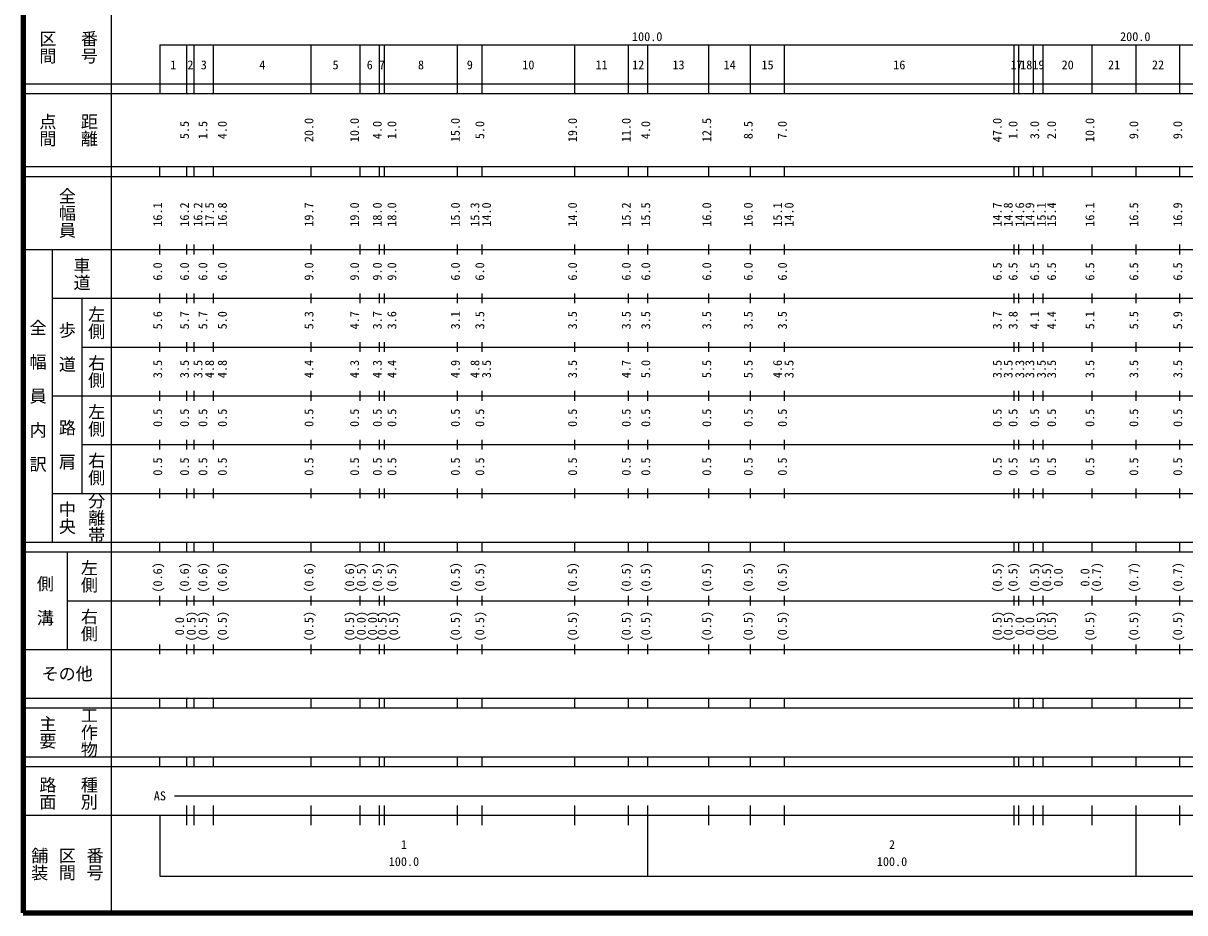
# Model space of a CAD drawing. Units: millimetres on the paper, enlarged 1000 times. Extents: x 40000 to 680000, y 20000 to 380000.
# Drawn here: x 40000 to 277984, y 20000 to 202409 of the extents above; entities that cross this region are included whole.
import ezdxf
from ezdxf.enums import TextEntityAlignment as Align

# ---------------------------------------------------------------- set-up
doc = ezdxf.new("R2010")
doc.units = ezdxf.units.MM
doc.header["$LTSCALE"] = 1000
doc.layers.add('M-TTL', color=2, linetype='Continuous', lineweight=140)
doc.layers.add('M-TTL-BAND', color=7, linetype='Continuous', lineweight=25)
doc.styles.add('@ＭＳ ゴシック', font='')
doc.styles.add('ＭＳ ゴシック', font='')
doc.styles.get('@ＭＳ ゴシック').set_extended_font_data('@MS Gothic')
doc.styles.get('ＭＳ ゴシック').set_extended_font_data('MS Gothic')

msp = doc.modelspace()

# ---------------------------------------------------------------- linework, layer by layer
at = {"layer": 'M-TTL'}
for p, q in [((40000, 380000), (40000, 20000)), ((40000, 20000), (680000, 20000))]:
    msp.add_line(p, q, dxfattribs=at)
at = {"layer": 'M-TTL-BAND'}
for p, q in [((58000, 370000), (58000, 20000)), ((68000, 198000), (579000, 198000)), ((68000, 198000), (68000, 188000)), ((73500, 188000), (73500, 198000)), ((75000, 188000), (75000, 198000)), ((79000, 188000), (79000, 198000)), ((99000, 188000), (99000, 198000)), ((109000, 188000), (109000, 198000)), ((113000, 188000), (113000, 198000)), ((114000, 188000), (114000, 198000)), ((129000, 188000), (129000, 198000)), ((134000, 188000), (134000, 198000)), ((153000, 188000), (153000, 198000)), ((164000, 188000), (164000, 198000)), ((168000, 188000), (168000, 198000)), ((180500, 188000), (180500, 198000)), ((189000, 188000), (189000, 198000)), ((196000, 188000), (196000, 198000)), ((243000, 188000), (243000, 198000)), ((244000, 188000), (244000, 198000)), ((247000, 188000), (247000, 198000)), ((249000, 188000), (249000, 198000)), ((259000, 188000), (259000, 198000)), ((268000, 188000), (268000, 198000)), ((277000, 188000), (277000, 198000)), ((40000, 190000), (579000, 190000)), ((40000, 188000), (579000, 188000)), ((40000, 173000), (579000, 173000)), ((68000, 171000), (68000, 173000)), ((73500, 171000), (73500, 173000)), ((75000, 171000), (75000, 173000)), ((79000, 171000), (79000, 173000)), ((99000, 171000), (99000, 173000)), ((109000, 171000), (109000, 173000)), ((113000, 171000), (113000, 173000)), ((114000, 171000), (114000, 173000)), ((129000, 171000), (129000, 173000)), ((134000, 171000), (134000, 173000)), ((153000, 171000), (153000, 173000)), ((164000, 171000), (164000, 173000)), ((168000, 171000), (168000, 173000)), ((180500, 171000), (180500, 173000)), ((189000, 171000), (189000, 173000)), ((196000, 171000), (196000, 173000)), ((243000, 171000), (243000, 173000)), ((244000, 171000), (244000, 173000)), ((247000, 171000), (247000, 173000)), ((249000, 171000), (249000, 173000)), ((259000, 171000), (259000, 173000)), ((268000, 171000), (268000, 173000)), ((277000, 171000), (277000, 173000)), ((40000, 171000), (579000, 171000)), ((40000, 156000), (579000, 156000)), ((46000, 96000), (46000, 156000)), ((68000, 155000), (68000, 157000)), ((73500, 155000), (73500, 157000)), ((75000, 155000), (75000, 157000)), ((79000, 155000), (79000, 157000)), ((99000, 155000), (99000, 157000)), ((109000, 155000), (109000, 157000)), ((113000, 155000), (113000, 157000)), ((114000, 155000), (114000, 157000)), ((129000, 155000), (129000, 157000)), ((134000, 155000), (134000, 157000)), ((153000, 155000), (153000, 157000)), ((164000, 155000), (164000, 157000)), ((168000, 155000), (168000, 157000)), ((180500, 155000), (180500, 157000)), ((189000, 155000), (189000, 157000)), ((196000, 155000), (196000, 157000)), ((243000, 155000), (243000, 157000)), ((244000, 155000), (244000, 157000)), ((247000, 155000), (247000, 157000)), ((249000, 155000), (249000, 157000)), ((259000, 155000), (259000, 157000)), ((268000, 155000), (268000, 157000)), ((277000, 155000), (277000, 157000)), ((46000, 146000), (579000, 146000)), ((52000, 146000), (52000, 106000)), ((68000, 145000), (68000, 147000)), ((73500, 145000), (73500, 147000)), ((75000, 145000), (75000, 147000)), ((79000, 145000), (79000, 147000)), ((99000, 145000), (99000, 147000)), ((109000, 145000), (109000, 147000)), ((113000, 145000), (113000, 147000)), ((114000, 145000), (114000, 147000)), ((129000, 145000), (129000, 147000)), ((134000, 145000), (134000, 147000)), ((153000, 145000), (153000, 147000)), ((164000, 145000), (164000, 147000)), ((168000, 145000), (168000, 147000)), ((180500, 145000), (180500, 147000)), ((189000, 145000), (189000, 147000)), ((196000, 145000), (196000, 147000)), ((243000, 145000), (243000, 147000)), ((244000, 145000), (244000, 147000)), ((247000, 145000), (247000, 147000)), ((249000, 145000), (249000, 147000)), ((259000, 145000), (259000, 147000)), ((268000, 145000), (268000, 147000)), ((277000, 145000), (277000, 147000)), ((52000, 136000), (579000, 136000)), ((68000, 135000), (68000, 137000)), ((73500, 135000), (73500, 137000)), ((75000, 135000), (75000, 137000)), ((79000, 135000), (79000, 137000)), ((99000, 135000), (99000, 137000)), ((109000, 135000), (109000, 137000)), ((113000, 135000), (113000, 137000)), ((114000, 135000), (114000, 137000)), ((129000, 135000), (129000, 137000)), ((134000, 135000), (134000, 137000)), ((153000, 135000), (153000, 137000)), ((164000, 135000), (164000, 137000)), ((168000, 135000), (168000, 137000)), ((180500, 135000), (180500, 137000)), ((189000, 135000), (189000, 137000)), ((196000, 135000), (196000, 137000)), ((243000, 135000), (243000, 137000)), ((244000, 135000), (244000, 137000)), ((247000, 135000), (247000, 137000)), ((249000, 135000), (249000, 137000)), ((259000, 135000), (259000, 137000)), ((268000, 135000), (268000, 137000)), ((277000, 135000), (277000, 137000)), ((68000, 125000), (68000, 127000)), ((73500, 125000), (73500, 127000)), ((75000, 125000), (75000, 127000)), ((79000, 125000), (79000, 127000)), ((99000, 125000), (99000, 127000)), ((109000, 125000), (109000, 127000)), ((113000, 125000), (113000, 127000)), ((114000, 125000), (114000, 127000)), ((129000, 125000), (129000, 127000)), ((134000, 125000), (134000, 127000)), ((153000, 125000), (153000, 127000)), ((164000, 125000), (164000, 127000)), ((168000, 125000), (168000, 127000)), ((180500, 125000), (180500, 127000)), ((189000, 125000), (189000, 127000)), ((196000, 125000), (196000, 127000)), ((243000, 125000), (243000, 127000)), ((244000, 125000), (244000, 127000)), ((247000, 125000), (247000, 127000)), ((249000, 125000), (249000, 127000)), ((259000, 125000), (259000, 127000)), ((268000, 125000), (268000, 127000)), ((277000, 125000), (277000, 127000)), ((46000, 126000), (579000, 126000)), ((68000, 115000), (68000, 117000)), ((73500, 115000), (73500, 117000)), ((75000, 115000), (75000, 117000)), ((79000, 115000), (79000, 117000)), ((99000, 115000), (99000, 117000)), ((109000, 115000), (109000, 117000)), ((113000, 115000), (113000, 117000)), ((114000, 115000), (114000, 117000)), ((129000, 115000), (129000, 117000)), ((134000, 115000), (134000, 117000)), ((153000, 115000), (153000, 117000)), ((164000, 115000), (164000, 117000)), ((168000, 115000), (168000, 117000)), ((180500, 115000), (180500, 117000)), ((189000, 115000), (189000, 117000)), ((196000, 115000), (196000, 117000)), ((243000, 115000), (243000, 117000)), ((244000, 115000), (244000, 117000)), ((247000, 115000), (247000, 117000)), ((249000, 115000), (249000, 117000)), ((259000, 115000), (259000, 117000)), ((268000, 115000), (268000, 117000)), ((277000, 115000), (277000, 117000)), ((52000, 116000), (579000, 116000)), ((46000, 106000), (579000, 106000)), ((68000, 105000), (68000, 107000)), ((73500, 105000), (73500, 107000)), ((75000, 105000), (75000, 107000)), ((79000, 105000), (79000, 107000)), ((99000, 105000), (99000, 107000)), ((109000, 105000), (109000, 107000)), ((113000, 105000), (113000, 107000)), ((114000, 105000), (114000, 107000)), ((129000, 105000), (129000, 107000)), ((134000, 105000), (134000, 107000)), ((153000, 105000), (153000, 107000)), ((164000, 105000), (164000, 107000)), ((168000, 105000), (168000, 107000)), ((180500, 105000), (180500, 107000)), ((189000, 105000), (189000, 107000)), ((196000, 105000), (196000, 107000)), ((243000, 105000), (243000, 107000)), ((244000, 105000), (244000, 107000)), ((247000, 105000), (247000, 107000)), ((249000, 105000), (249000, 107000)), ((259000, 105000), (259000, 107000)), ((268000, 105000), (268000, 107000)), ((277000, 105000), (277000, 107000)), ((40000, 96000), (579000, 96000)), ((68000, 94000), (68000, 96000)), ((73500, 94000), (73500, 96000)), ((75000, 94000), (75000, 96000)), ((79000, 94000), (79000, 96000)), ((99000, 94000), (99000, 96000)), ((109000, 94000), (109000, 96000)), ((113000, 94000), (113000, 96000)), ((114000, 94000), (114000, 96000)), ((129000, 94000), (129000, 96000)), ((134000, 94000), (134000, 96000)), ((153000, 94000), (153000, 96000)), ((164000, 94000), (164000, 96000)), ((168000, 94000), (168000, 96000)), ((180500, 94000), (180500, 96000)), ((189000, 94000), (189000, 96000)), ((196000, 94000), (196000, 96000)), ((243000, 94000), (243000, 96000)), ((244000, 94000), (244000, 96000)), ((247000, 94000), (247000, 96000)), ((249000, 94000), (249000, 96000)), ((259000, 94000), (259000, 96000)), ((268000, 94000), (268000, 96000)), ((277000, 94000), (277000, 96000)), ((40000, 94000), (579000, 94000)), ((49000, 94000), (49000, 74000)), ((49000, 84000), (579000, 84000)), ((68000, 83000), (68000, 85000)), ((73500, 83000), (73500, 85000)), ((75000, 83000), (75000, 85000)), ((79000, 83000), (79000, 85000)), ((99000, 83000), (99000, 85000)), ((109000, 83000), (109000, 85000)), ((113000, 83000), (113000, 85000)), ((114000, 83000), (114000, 85000)), ((129000, 83000), (129000, 85000)), ((134000, 83000), (134000, 85000)), ((153000, 83000), (153000, 85000)), ((164000, 83000), (164000, 85000)), ((168000, 83000), (168000, 85000)), ((180500, 83000), (180500, 85000)), ((189000, 83000), (189000, 85000)), ((196000, 83000), (196000, 85000)), ((243000, 83000), (243000, 85000)), ((244000, 83000), (244000, 85000)), ((247000, 83000), (247000, 85000)), ((249000, 83000), (249000, 85000)), ((259000, 83000), (259000, 85000)), ((268000, 83000), (268000, 85000)), ((277000, 83000), (277000, 85000)), ((40000, 74000), (579000, 74000)), ((68000, 73000), (68000, 75000)), ((73500, 73000), (73500, 75000)), ((75000, 73000), (75000, 75000)), ((79000, 73000), (79000, 75000)), ((99000, 73000), (99000, 75000)), ((109000, 73000), (109000, 75000)), ((113000, 73000), (113000, 75000)), ((114000, 73000), (114000, 75000)), ((129000, 73000), (129000, 75000)), ((134000, 73000), (134000, 75000)), ((153000, 73000), (153000, 75000)), ((164000, 73000), (164000, 75000)), ((168000, 73000), (168000, 75000)), ((180500, 73000), (180500, 75000)), ((189000, 73000), (189000, 75000)), ((196000, 73000), (196000, 75000)), ((243000, 73000), (243000, 75000)), ((244000, 73000), (244000, 75000)), ((247000, 73000), (247000, 75000)), ((249000, 73000), (249000, 75000)), ((259000, 73000), (259000, 75000)), ((268000, 73000), (268000, 75000)), ((277000, 73000), (277000, 75000)), ((40000, 64000), (579000, 64000)), ((40000, 62000), (579000, 62000)), ((68000, 62000), (68000, 64000)), ((73500, 62000), (73500, 64000)), ((75000, 62000), (75000, 64000)), ((79000, 62000), (79000, 64000)), ((99000, 62000), (99000, 64000)), ((109000, 62000), (109000, 64000)), ((113000, 62000), (113000, 64000)), ((114000, 62000), (114000, 64000)), ((129000, 62000), (129000, 64000)), ((134000, 62000), (134000, 64000)), ((153000, 62000), (153000, 64000)), ((164000, 62000), (164000, 64000)), ((168000, 62000), (168000, 64000)), ((180500, 62000), (180500, 64000)), ((189000, 62000), (189000, 64000)), ((196000, 62000), (196000, 64000)), ((243000, 62000), (243000, 64000)), ((244000, 62000), (244000, 64000)), ((247000, 62000), (247000, 64000)), ((249000, 62000), (249000, 64000)), ((259000, 62000), (259000, 64000)), ((268000, 62000), (268000, 64000)), ((277000, 62000), (277000, 64000)), ((40000, 52000), (579000, 52000)), ((40000, 50000), (579000, 50000)), ((68000, 50000), (68000, 52000)), ((73500, 50000), (73500, 52000)), ((75000, 50000), (75000, 52000)), ((79000, 50000), (79000, 52000)), ((99000, 50000), (99000, 52000)), ((109000, 50000), (109000, 52000)), ((113000, 50000), (113000, 52000)), ((114000, 50000), (114000, 52000)), ((129000, 50000), (129000, 52000)), ((134000, 50000), (134000, 52000)), ((153000, 50000), (153000, 52000)), ((164000, 50000), (164000, 52000)), ((168000, 50000), (168000, 52000)), ((180500, 50000), (180500, 52000)), ((189000, 50000), (189000, 52000)), ((196000, 50000), (196000, 52000)), ((243000, 50000), (243000, 52000)), ((244000, 50000), (244000, 52000)), ((247000, 50000), (247000, 52000)), ((249000, 50000), (249000, 52000)), ((259000, 50000), (259000, 52000)), ((268000, 50000), (268000, 52000)), ((277000, 50000), (277000, 52000)), ((71000, 44000), (555000, 44000)), ((73500, 38000), (73500, 42000)), ((75000, 38000), (75000, 42000)), ((79000, 38000), (79000, 42000)), ((99000, 38000), (99000, 42000)), ((109000, 38000), (109000, 42000)), ((113000, 38000), (113000, 42000)), ((114000, 38000), (114000, 42000)), ((129000, 38000), (129000, 42000)), ((134000, 38000), (134000, 42000)), ((153000, 38000), (153000, 42000)), ((164000, 38000), (164000, 42000)), ((168000, 27500), (168000, 42000)), ((180500, 38000), (180500, 42000)), ((189000, 38000), (189000, 42000)), ((196000, 38000), (196000, 42000)), ((243000, 38000), (243000, 42000)), ((244000, 38000), (244000, 42000)), ((247000, 38000), (247000, 42000)), ((249000, 38000), (249000, 42000)), ((259000, 38000), (259000, 42000)), ((268000, 27500), (268000, 42000)), ((277000, 38000), (277000, 42000)), ((40000, 40000), (579000, 40000)), ((68000, 40000), (68000, 27500)), ((68000, 27500), (579000, 27500))]:
    msp.add_line(p, q, dxfattribs=at)

# ---------------------------------------------------------------- texts
at = {"layer": 'M-TTL-BAND', "style": '@ＭＳ ゴシック'}
for s, p in [('区間', (45000, 197500)), ('番号', (53500, 197500)), ('点間', (45000, 180500)), ('距離', (53500, 180500)), ('全幅員', (49000, 163500)), ('車道', (52000, 151000)), ('左側', (55000, 141000)), ('全\u3000幅\u3000員\u3000内\u3000訳', (43000, 126000)), ('歩\u3000道', (49000, 136000)), ('右側', (55000, 131000)), ('左側', (55000, 121000)), ('路\u3000肩', (49000, 116000)), ('右側', (55000, 111000)), ('分離帯', (55000, 101000)), ('中央', (49000, 101000)), ('左側', (53500, 89000)), ('側\u3000溝', (44500, 84000)), ('右側', (53500, 79000)), ('主要', (45000, 57000)), ('工作物', (53500, 57000)), ('路面', (45000, 44500)), ('種別', (53500, 44500)), ('舗装', (43333, 30000)), ('番号', (54667, 30000)), ('区間', (49000, 30000))]:
    msp.add_text(s, height=2566, rotation=270, dxfattribs=at).set_placement(p, align=Align.MIDDLE_CENTER)
at = {"layer": 'M-TTL-BAND', "style": 'ＭＳ ゴシック'}
for s, p in [('100.0', (167844, 198195)), ('200.0', (267844, 198195)), ('1', (70750, 192405)), ('2', (74250, 192405)), ('3', (77000, 192405)), ('4', (89000, 192405)), ('5', (104000, 192405)), ('6', (111000, 192405)), ('7', (113500, 192405)), ('8', (121500, 192405)), ('9', (131500, 192405)), ('10', (143500, 192405)), ('11', (158500, 192405)), ('12', (166000, 192405)), ('13', (174250, 192405)), ('14', (184750, 192405)), ('15', (192500, 192405)), ('16', (219500, 192405)), ('17', (243500, 192405)), ('18', (245500, 192405)), ('19', (248000, 192405)), ('20', (254000, 192405)), ('21', (263500, 192405)), ('22', (272500, 192405)), ('AS', (68000, 42500)), ('1', (118000, 32523)), ('2', (218000, 32523)), ('100.0', (118000, 29033)), ('100.0', (218000, 29033))]:
    msp.add_text(s, height=1833, dxfattribs=at).set_placement(p, align=Align.BOTTOM_CENTER)
for s, p in [('5.5', (74500, 180500)), ('1.5', (78260, 180500)), ('4.0', (82260, 180500)), ('20.0', (100000, 180500)), ('10.0', (109339, 180500)), ('4.0', (114000, 180500)), ('1.0', (116984, 180500)), ('15.0', (130000, 180500)), ('5.0', (135000, 180500)), ('19.0', (154000, 180500)), ('11.0', (165000, 180500)), ('4.0', (169000, 180500)), ('12.5', (181500, 180500)), ('8.5', (190000, 180500)), ('7.0', (197000, 180500)), ('47.0', (241021, 180500)), ('1.0', (244260, 180500)), ('3.0', (248689, 180500)), ('2.0', (252153, 180500)), ('10.0', (260000, 180500)), ('9.0', (269000, 180500)), ('9.0', (278000, 180500)), ('16.1', (69000, 163174)), ('16.2', (74500, 163174)), ('16.2', (77260, 163174)), ('17.5', (79630, 163174)), ('16.8', (82260, 163174)), ('19.7', (100000, 163174)), ('19.0', (109339, 163174)), ('18.0', (114000, 163174)), ('18.0', (116984, 163174)), ('15.0', (130000, 163174)), ('15.3', (134000, 163174)), ('14.0', (136370, 163174)), ('14.0', (154000, 163174)), ('15.2', (165000, 163174)), ('15.5', (169000, 163174)), ('16.0', (181500, 163174)), ('16.0', (190000, 163174)), ('15.1', (196000, 163174)), ('14.0', (198370, 163174)), ('14.7', (241021, 163174)), ('14.8', (243260, 163174)), ('14.6', (245630, 163174)), ('14.9', (247689, 163174)), ('15.1', (250059, 163174)), ('15.4', (252153, 163174)), ('16.1', (260000, 163174)), ('16.5', (269000, 163174)), ('16.9', (278000, 163174)), ('6.0', (69000, 151500)), ('6.0', (74500, 151500)), ('6.0', (78260, 151500)), ('6.0', (82260, 151500)), ('9.0', (100000, 151500)), ('9.0', (109339, 151500)), ('9.0', (114000, 151500)), ('9.0', (116984, 151500)), ('6.0', (130000, 151500)), ('6.0', (135000, 151500)), ('6.0', (154000, 151500)), ('6.0', (165000, 151500)), ('6.0', (169000, 151500)), ('6.0', (181500, 151500)), ('6.0', (190000, 151500)), ('6.0', (197000, 151500)), ('6.5', (241021, 151500)), ('6.5', (244260, 151500)), ('6.5', (248689, 151500)), ('6.5', (252153, 151500)), ('6.5', (260000, 151500)), ('6.5', (269000, 151500)), ('6.5', (278000, 151500)), ('5.6', (69000, 141500)), ('5.7', (74500, 141500)), ('5.7', (78260, 141500)), ('5.0', (82260, 141500)), ('5.3', (100000, 141500)), ('4.7', (109339, 141500)), ('3.7', (114000, 141500)), ('3.6', (116984, 141500)), ('3.1', (130000, 141500)), ('3.5', (135000, 141500)), ('3.5', (154000, 141500)), ('3.5', (165000, 141500)), ('3.5', (169000, 141500)), ('3.5', (181500, 141500)), ('3.5', (190000, 141500)), ('3.5', (197000, 141500)), ('3.7', (241021, 141500)), ('3.8', (244260, 141500)), ('4.1', (248689, 141500)), ('4.4', (252153, 141500)), ('5.1', (260000, 141500)), ('5.5', (269000, 141500)), ('5.9', (278000, 141500)), ('4.4', (100000, 131500)), ('4.4', (116984, 131500)), ('3.5', (69000, 131500)), ('3.5', (74500, 131500)), ('3.5', (77260, 131500)), ('4.8', (79630, 131500)), ('4.8', (82260, 131500)), ('4.3', (109339, 131500)), ('4.3', (114000, 131500)), ('4.9', (130000, 131500)), ('4.8', (134000, 131500)), ('3.5', (136370, 131500)), ('3.5', (154000, 131500)), ('4.7', (165000, 131500)), ('5.0', (169000, 131500)), ('5.5', (181500, 131500)), ('5.5', (190000, 131500)), ('4.6', (196000, 131500)), ('3.5', (198370, 131500)), ('3.5', (241021, 131500)), ('3.5', (243260, 131500)), ('3.3', (245630, 131500)), ('3.3', (247689, 131500)), ('3.5', (250059, 131500)), ('3.5', (252153, 131500)), ('3.5', (260000, 131500)), ('3.5', (269000, 131500)), ('3.5', (278000, 131500)), ('0.5', (69000, 121500)), ('0.5', (74500, 121500)), ('0.5', (78260, 121500)), ('0.5', (82260, 121500)), ('0.5', (100000, 121500)), ('0.5', (109339, 121500)), ('0.5', (114000, 121500)), ('0.5', (116984, 121500)), ('0.5', (130000, 121500)), ('0.5', (135000, 121500)), ('0.5', (154000, 121500)), ('0.5', (165000, 121500)), ('0.5', (169000, 121500)), ('0.5', (181500, 121500)), ('0.5', (190000, 121500)), ('0.5', (197000, 121500)), ('0.5', (241021, 121500)), ('0.5', (244260, 121500)), ('0.5', (248689, 121500)), ('0.5', (252153, 121500)), ('0.5', (260000, 121500)), ('0.5', (269000, 121500)), ('0.5', (278000, 121500)), ('0.5', (69000, 111500)), ('0.5', (74500, 111500)), ('0.5', (78260, 111500)), ('0.5', (82260, 111500)), ('0.5', (100000, 111500)), ('0.5', (109339, 111500)), ('0.5', (114000, 111500)), ('0.5', (116984, 111500)), ('0.5', (130000, 111500)), ('0.5', (135000, 111500)), ('0.5', (154000, 111500)), ('0.5', (165000, 111500)), ('0.5', (169000, 111500)), ('0.5', (181500, 111500)), ('0.5', (190000, 111500)), ('0.5', (197000, 111500)), ('0.5', (241021, 111500)), ('0.5', (244260, 111500)), ('0.5', (248689, 111500)), ('0.5', (252153, 111500)), ('0.5', (260000, 111500)), ('0.5', (269000, 111500)), ('0.5', (278000, 111500)), ('(0.6)', (69000, 88764)), ('(0.6)', (74500, 88764)), ('(0.6)', (78260, 88764)), ('(0.6)', (82260, 88764)), ('(0.6)', (100000, 88764)), ('(0.6)', (108339, 88764)), ('(0.5)', (110709, 88764)), ('(0.5)', (114000, 88764)), ('(0.5)', (116984, 88764)), ('(0.5)', (130000, 88764)), ('(0.5)', (135000, 88764)), ('(0.5)', (154000, 88764)), ('(0.5)', (165000, 88764)), ('(0.5)', (169000, 88764)), ('(0.5)', (181500, 88764)), ('(0.5)', (190000, 88764)), ('(0.5)', (197000, 88764)), ('(0.5)', (241021, 88764)), ('(0.5)', (244260, 88764)), ('(0.5)', (248689, 88764)), ('(0.5)', (251153, 88764)), ('0.0', (253523, 88764)), ('0.0', (259000, 88764)), ('(0.7)', (261370, 88764)), ('(0.7)', (269000, 88764)), ('(0.7)', (278000, 88764)), ('(0.5)', (75870, 78764)), ('(0.5)', (78260, 78764)), ('(0.5)', (82260, 78764)), ('(0.5)', (100000, 78764)), ('(0.5)', (108339, 78764)), ('(0.0)', (110709, 78764)), ('(0.0)', (113000, 78764)), ('(0.5)', (115000, 78764)), ('(0.5)', (117354, 78764)), ('(0.5)', (130000, 78764)), ('(0.5)', (135000, 78764)), ('(0.5)', (154000, 78764)), ('(0.5)', (165000, 78764)), ('(0.5)', (169000, 78764)), ('(0.5)', (181500, 78764)), ('(0.5)', (190000, 78764)), ('(0.5)', (197000, 78764)), ('(0.5)', (241021, 78764)), ('(0.5)', (243260, 78764)), ('(0.5)', (250059, 78764)), ('(0.5)', (252153, 78764)), ('(0.5)', (260000, 78764)), ('(0.5)', (269000, 78764)), ('(0.5)', (278000, 78764)), ('0.0', (73500, 78764)), ('0.0', (245630, 78764)), ('0.0', (247689, 78764))]:
    msp.add_text(s, height=1833, rotation=90, dxfattribs=at).set_placement(p, align=Align.BOTTOM_CENTER)
msp.add_text('その他', height=2566, dxfattribs=at).set_placement((49000, 69000), align=Align.MIDDLE_CENTER)

doc.saveas('drawing.dxf')
